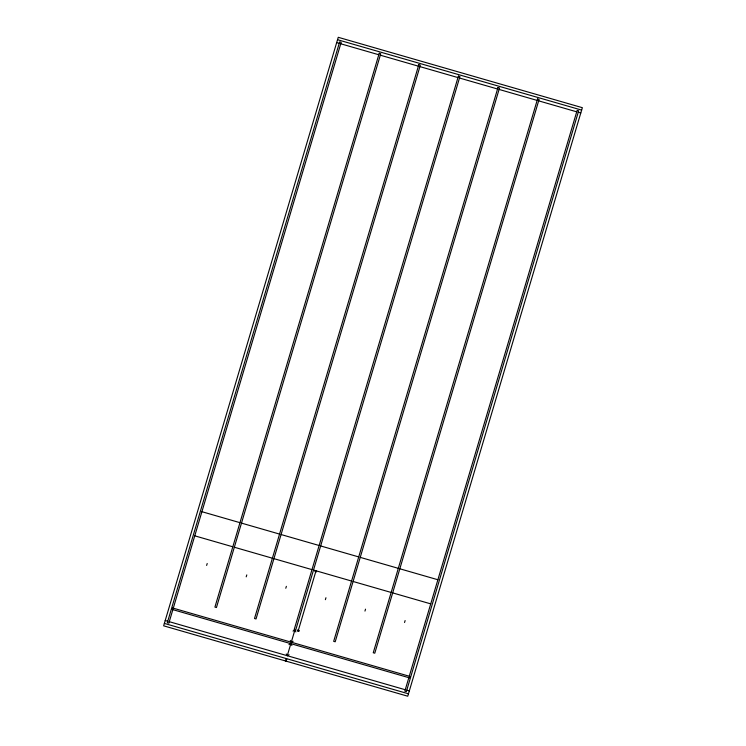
<?xml version="1.0" encoding="UTF-8"?>
<svg xmlns="http://www.w3.org/2000/svg" width="746" height="746" viewBox="0 0 746 746"><rect width="100%" height="100%" fill="white"/><g stroke="black" fill="none" stroke-linecap="round" stroke-linejoin="round"><path stroke-width="1.12" d="M336.679 42.606L163.644 625.829L407.745 696.214L582.356 107.685L338.255 37.3L336.679 42.606L339.225 43.343M172.858 609.631L168.848 623.143L167.328 622.696L339.654 41.888L341.174 42.326L173.286 608.186M206.633 565.431L207.201 563.5M246.208 576.845L246.786 574.914M285.793 588.258L286.371 586.328M290.25 640.432L291.276 642.203L294.856 630.146L295.882 631.927M285.233 660.397L285.69 661.021L286.408 658.606L286.865 659.231M289.112 654.774L287.266 655.715L290.847 643.658L288.963 644.619M299.277 630.445L298.148 631.013L316.015 570.793L314.831 571.389M325.377 599.672L325.955 597.742M364.962 611.086L365.531 609.156M404.546 622.5L405.115 620.569M408.836 677.676L404.826 691.188L406.346 691.626L578.672 110.818L577.152 110.38L409.265 676.23M293.01 631.097L294.856 630.146M291.276 642.203L293.113 641.262M285.737 658.904L286.408 658.606M285.69 661.021L286.427 660.751M337.537 39.715L581.638 110.1M340.745 43.781L378.8 54.756M380.32 55.195L418.385 66.17M419.905 66.608L457.969 77.584M459.489 78.022L497.554 88.998M499.074 89.436L537.139 100.412M538.659 100.85L576.723 111.825M578.243 112.264L580.78 112.991M201.914 511.7L239.97 522.676M241.49 523.114L279.554 534.089M281.074 534.537L319.139 545.503M320.659 545.951L358.723 556.926M360.243 557.365L398.308 568.34M399.828 568.778L437.893 579.754M194.753 535.824L232.817 546.799M234.337 547.238L272.402 558.213M273.922 558.651L311.977 569.627M313.506 570.065L351.562 581.041M353.091 581.479L391.146 592.455M392.676 592.893L430.731 603.868M297.29 630.771L299.034 631.275M165.22 620.523L167.757 621.25M169.277 621.688L405.255 689.742M406.775 690.181L409.321 690.908M164.362 623.414L408.454 693.799M290.847 643.658L291.882 645.458M286.259 653.953L287.266 655.715M316.015 570.793L316.649 571.912M297.542 629.941L298.148 631.013M172.522 607.962L172.093 609.417L409.601 677.9L410.03 676.454L172.522 607.962M379.229 53.302L214.923 607.095L216.443 607.542L380.749 53.74L379.229 53.302M418.814 64.716L254.507 618.509L256.027 618.956L420.334 65.163L418.814 64.716M458.398 76.129L294.092 629.932L295.612 630.37L459.918 76.577L458.398 76.129M497.983 87.552L333.676 641.346L335.196 641.784L499.503 87.991L497.983 87.552M537.568 98.966L373.261 652.759L374.781 653.198L539.088 99.404L537.568 98.966"/></g></svg>
